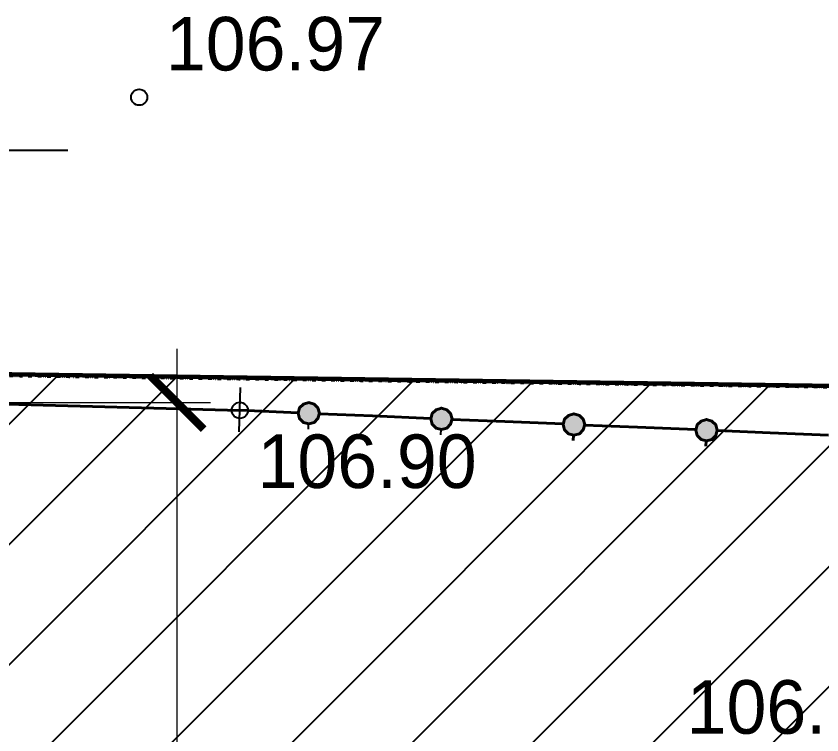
# Model space of a CAD drawing. Header units: millimetres. Extents: x 172667 to 1873135, y -274708 to 168495.
# Drawn here: x 1816278 to 1831319, y 77156 to 90574 of the extents above; entities that cross this region are included whole.
import ezdxf
from ezdxf import colors
from ezdxf.entities.mleader import LeaderData, LeaderLine
from ezdxf.enums import TextEntityAlignment as Align
from ezdxf.math import Vec2, Vec3

# ---------------------------------------------------------------- set-up
doc = ezdxf.new("R2010")
doc.units = ezdxf.units.MM
doc.linetypes.add('линия_сгиба', pattern=[1.25, 0.5, -0.25, 0, -0.25, 0, -0.25])
doc.layers.add('017 ОТВОД', color=7, linetype='13.Граница отвода', lineweight=70)
for name, color, linetype in [('_ТОПО', 253, 'Continuous'), ('SC007', 7, 'Continuous'), ('для геологии', 7, 'Continuous')]:
    doc.layers.add(name, color=color, linetype=linetype)
doc.styles.add('F2', font='', dxfattribs={"height": 0.000909972})
doc.styles.get("Standard").update_dxf_attribs({"font": '', "height": 500})
doc.styles.add('размеры', font='', dxfattribs={"width": 0.7})
doc.styles.get('F2').set_extended_font_data('D431')
doc.styles.get('Standard').set_extended_font_data('T-FLEX Type A')
doc.styles.get('размеры').set_extended_font_data('T-FLEX Type A')
doc.linetypes.add('13.Граница отвода', pattern='A,20,[14,SHAPES,S=0.01,R=0,X=0,Y=0],-2.5', length=22.5)
doc.dimstyles.new('SPDS 500', dxfattribs={"dimscale": 500, "dimtxt": 2.5, "dimasz": 2, "dimexe": 1.25, "dimexo": 0, "dimtad": 1, "dimdec": 0, "dimtxsty": 'размеры', "dimblk": 'ARCHTICK', "dimcen": 2.5, "dimdle": 2, "dimclrd": 256, "dimclre": 256, "dimclrt": 1, "dimaunit": 1, "dimadec": 0, "dimazin": 2, "dimtfac": 0.75, "dimtdec": 0, "dimtix": 1, "dimtmove": 1, "dimatfit": 3, "dimfxl": 1.25, "dimtolj": 1, "dimlwd": 20, "dimlwe": 20, "dimarcsym": 0})

# ---------------------------------------------------------------- blocks, each defined once
blk = doc.blocks.new('SYMBOL2060001')
at = {"layer": 'SC007'}
blk.add_circle((0, 0), 0.15, dxfattribs=at)
blk = doc.blocks.new('_None')
blk = doc.blocks.new('_ArchTick')
at = {"color": 0, "linetype": 'ByBlock', "const_width": 0.15}
blk.add_lwpolyline([(-0.5, -0.5), (0.5, 0.5)], dxfattribs=at)
blk = doc.blocks.new('*D278')
at = {"linetype": 'Continuous', "lineweight": 20, "transparency": 16777216}
for p, q in [((1819281, 8102), (1819281, 84363)), ((1814573, 83363), (1819906, 83363)), ((1814573, 9102), (1819906, 9102))]:
    blk.add_line(p, q, dxfattribs=at)
at = {"layer": 'Defpoints', "color": 0, "transparency": 16777216}
for p in [(1814573, 83363, 3738), (1819281, 83363), (1814573, 9102, 3738)]:
    blk.add_point(p, dxfattribs=at)
at = {"lineweight": 20, "transparency": 16777216, "xscale": 1000, "yscale": 1000, "zscale": 1000}
for p, rotation in [((1819281, 83363), 90), ((1819281, 9102), 270)]:
    blk.add_blockref('_ArchTick', p, dxfattribs=dict(at, rotation=rotation))
at = {"color": 1, "transparency": 16777216, "insert": (1818343, 46233), "char_height": 1250, "attachment_point": 5, "rotation": 90, "style": 'размеры'}
blk.add_mtext('\\A1;74300', dxfattribs=at)

msp = doc.modelspace()

# ---------------------------------------------------------------- hatches: boundary and pattern name
h = msp.add_hatch()
h.set_pattern_fill('ANSI31', color=30, scale=500)
h.paths.add_polyline_path([(1815477.8, 83886.2), (1850035.1, 83412.2), (1849138.2, 7719.4), (1815477.8, 8078.9)])
at = {"layer": '_ТОПО', "linetype": 'ByBlock', "lineweight": 40}
for points in [[(1821741.2, 82960.1), (1821841.2, 82985.1), (1821911.2, 83060.1), (1821941.2, 83160.1), (1821911.2, 83260.1), (1821841.2, 83330.1), (1821741.2, 83360.1), (1821641.2, 83330.1), (1821566.2, 83260.1), (1821541.2, 83160.1), (1821566.2, 83060.1), (1821641.2, 82985.1)], [(1824216.2, 82855.1), (1824316.2, 82880.1), (1824386.2, 82955.1), (1824416.2, 83055.1), (1824386.2, 83155.1), (1824316.2, 83225.1), (1824216.2, 83255.1), (1824116.2, 83225.1), (1824041.2, 83155.1), (1824016.2, 83055.1), (1824041.2, 82955.1), (1824116.2, 82880.1)], [(1826691.2, 82750.1), (1826791.2, 82775.1), (1826861.2, 82850.1), (1826891.2, 82950.1), (1826861.2, 83050.1), (1826791.2, 83120.1), (1826691.2, 83150.1), (1826591.2, 83120.1), (1826516.2, 83050.1), (1826491.2, 82950.1), (1826516.2, 82850.1), (1826591.2, 82775.1)], [(1829166.2, 82645.1), (1829266.2, 82670.1), (1829336.2, 82745.1), (1829366.2, 82845.1), (1829336.2, 82945.1), (1829266.2, 83015.1), (1829166.2, 83045.1), (1829066.2, 83015.1), (1828991.2, 82945.1), (1828966.2, 82845.1), (1828991.2, 82745.1), (1829066.2, 82670.1)]]:
    msp.add_hatch(color=7, dxfattribs=at).paths.add_polyline_path(points)

# ---------------------------------------------------------------- linework, layer by layer
at = {"layer": '017 ОТВОД', "color": 1, "linetype": '13.Граница отвода', "lineweight": 60, "elevation": -103056.2}
msp.add_lwpolyline([(1769145.1, 8582.2), (1770045.1, 84542.2), (1850035.1, 83412.2), (1849135.1, 7452.2)], close=True, dxfattribs=at)
at = {"layer": '017 ОТВОД', "color": 30, "linetype": 'линия_сгиба', "lineweight": 60, "ltscale": 5, "elevation": 3738.5}
msp.add_lwpolyline([(1815477.8, 83886.2), (1850035.1, 83412.2), (1849138.2, 7719.4), (1815477.8, 8078.9)], close=True, dxfattribs=at)
at = {"layer": '_ТОПО', "color": 8, "linetype": 'ByBlock', "lineweight": -2}
for p, q in [((1820443.5, 82814.3, 106888), (1820465.6, 83639, 106888)), ((1821731.2, 82960.1, 107089), (1821726.2, 82860.1, 107089)), ((1821731.2, 82960.1, 107089), (1821726.2, 82860.1, 107089)), ((1824206.2, 82855.1, 107089), (1824201.2, 82755.1, 107089)), ((1824206.2, 82855.1, 107089), (1824201.2, 82755.1, 107089))]:
    msp.add_line(p, q, dxfattribs=at)
at = {"layer": '_ТОПО', "color": 7, "linetype": 'ByBlock', "lineweight": 40}
for p, q in [((1815747.2, 83340.1, 106875), (1820454.2, 83214.1, 106901)), ((1821541.2, 83170.1, 107089), (1820456.2, 83215.1, 107089)), ((1821541.2, 83170.1, 107089), (1820456.2, 83215.1, 107089)), ((1822931.2, 83110.1, 107089), (1821941.2, 83150.1, 107089)), ((1822931.2, 83110.1, 107089), (1821941.2, 83150.1, 107089)), ((1824016.2, 83065.1, 107089), (1822931.2, 83110.1, 107089)), ((1824016.2, 83065.1, 107089), (1822931.2, 83110.1, 107089)), ((1825401.2, 83005.1, 107089), (1824411.2, 83045.1, 107089)), ((1825401.2, 83005.1, 107089), (1824411.2, 83045.1, 107089)), ((1826491.2, 82960.1, 107089), (1825401.2, 83005.1, 107089)), ((1826491.2, 82960.1, 107089), (1825401.2, 83005.1, 107089)), ((1827876.2, 82900.1, 107089), (1826886.2, 82940.1, 107089)), ((1827876.2, 82900.1, 107089), (1826886.2, 82940.1, 107089)), ((1828966.2, 82855.1, 107089), (1827876.2, 82900.1, 107089)), ((1828966.2, 82855.1, 107089), (1827876.2, 82900.1, 107089)), ((1826681.2, 82750.1, 107089), (1826676.2, 82650.1, 107089)), ((1826681.2, 82750.1, 107089), (1826676.2, 82650.1, 107089)), ((1830351.2, 82795.1, 107089), (1829361.2, 82835.1, 107089)), ((1830351.2, 82795.1, 107089), (1829361.2, 82835.1, 107089)), ((1831441.2, 82750.1, 107089), (1830351.2, 82795.1, 107089)), ((1831441.2, 82750.1, 107089), (1830351.2, 82795.1, 107089)), ((1829156.2, 82645.1, 107089), (1829151.2, 82545.1, 107089)), ((1829156.2, 82645.1, 107089), (1829151.2, 82545.1, 107089))]:
    msp.add_line(p, q, dxfattribs=at)
at = {"layer": '_ТОПО', "color": 7, "linetype": 'ByBlock', "lineweight": 40, "elevation": 107089, "flags": 128}
for points in [[(1821741.2, 82960.1), (1821841.2, 82985.1), (1821911.2, 83060.1), (1821941.2, 83160.1), (1821911.2, 83260.1), (1821841.2, 83330.1), (1821741.2, 83360.1), (1821641.2, 83330.1), (1821566.2, 83260.1), (1821541.2, 83160.1), (1821566.2, 83060.1), (1821641.2, 82985.1), (1821741.2, 82960.1)], [(1821741.2, 82960.1), (1821841.2, 82985.1), (1821911.2, 83060.1), (1821941.2, 83160.1), (1821911.2, 83260.1), (1821841.2, 83330.1), (1821741.2, 83360.1), (1821641.2, 83330.1), (1821566.2, 83260.1), (1821541.2, 83160.1), (1821566.2, 83060.1), (1821641.2, 82985.1), (1821741.2, 82960.1)], [(1824216.2, 82855.1), (1824316.2, 82880.1), (1824386.2, 82955.1), (1824416.2, 83055.1), (1824386.2, 83155.1), (1824316.2, 83225.1), (1824216.2, 83255.1), (1824116.2, 83225.1), (1824041.2, 83155.1), (1824016.2, 83055.1), (1824041.2, 82955.1), (1824116.2, 82880.1), (1824216.2, 82855.1)], [(1824216.2, 82855.1), (1824316.2, 82880.1), (1824386.2, 82955.1), (1824416.2, 83055.1), (1824386.2, 83155.1), (1824316.2, 83225.1), (1824216.2, 83255.1), (1824116.2, 83225.1), (1824041.2, 83155.1), (1824016.2, 83055.1), (1824041.2, 82955.1), (1824116.2, 82880.1), (1824216.2, 82855.1)], [(1826691.2, 82750.1), (1826791.2, 82775.1), (1826861.2, 82850.1), (1826891.2, 82950.1), (1826861.2, 83050.1), (1826791.2, 83120.1), (1826691.2, 83150.1), (1826591.2, 83120.1), (1826516.2, 83050.1), (1826491.2, 82950.1), (1826516.2, 82850.1), (1826591.2, 82775.1), (1826691.2, 82750.1)], [(1826691.2, 82750.1), (1826791.2, 82775.1), (1826861.2, 82850.1), (1826891.2, 82950.1), (1826861.2, 83050.1), (1826791.2, 83120.1), (1826691.2, 83150.1), (1826591.2, 83120.1), (1826516.2, 83050.1), (1826491.2, 82950.1), (1826516.2, 82850.1), (1826591.2, 82775.1), (1826691.2, 82750.1)], [(1829166.2, 82645.1), (1829266.2, 82670.1), (1829336.2, 82745.1), (1829366.2, 82845.1), (1829336.2, 82945.1), (1829266.2, 83015.1), (1829166.2, 83045.1), (1829066.2, 83015.1), (1828991.2, 82945.1), (1828966.2, 82845.1), (1828991.2, 82745.1), (1829066.2, 82670.1), (1829166.2, 82645.1)], [(1829166.2, 82645.1), (1829266.2, 82670.1), (1829336.2, 82745.1), (1829366.2, 82845.1), (1829336.2, 82945.1), (1829266.2, 83015.1), (1829166.2, 83045.1), (1829066.2, 83015.1), (1828991.2, 82945.1), (1828966.2, 82845.1), (1828991.2, 82745.1), (1829066.2, 82670.1), (1829166.2, 82645.1)]]:
    msp.add_lwpolyline(points, close=True, dxfattribs=at)

# ---------------------------------------------------------------- block references
at = {"layer": '_ТОПО', "color": 8, "linetype": 'ByBlock', "lineweight": -2, "xscale": 1000, "yscale": 1000, "zscale": 1000}
msp.add_blockref('SYMBOL2060001', (1818574.2, 89059.1, 106972), dxfattribs=at)
at = {"layer": '_ТОПО', "color": 7, "linetype": 'ByBlock', "lineweight": 40, "xscale": 1000, "yscale": 1000, "zscale": 1000}
msp.add_blockref('SYMBOL2060001', (1820454.2, 83214.1, 106901), dxfattribs=at)

# ---------------------------------------------------------------- texts
at = {"layer": '_ТОПО', "color": 8, "linetype": 'ByBlock', "lineweight": -2, "style": 'F2'}
for s, p in [('106.97', (1819074.2, 90059.1, 106972)), ('106.90', (1820784.2, 82264.1, 106901)), ('106.97', (1828795.2, 77677.1, 106969))]:
    msp.add_text(s, height=1000, dxfattribs=at).set_placement(p, align=Align.MIDDLE_LEFT)

# ---------------------------------------------------------------- next in the draw order: leaders
at = {"layer": 'для геологии', "linetype": 'Continuous', "lineweight": 0}
ml = msp.add_multileader_mtext('Standard', dxfattribs=at)
ml.set_content('Автомобильный кран\\P КС-5576К', color=256)
ml.set_leader_properties()
ml.set_arrow_properties(name='NONE')
ml.build(insert=Vec2(0, 0))
ml.multileader.update_dxf_attribs({"text_left_attachment_type": 6, "text_right_attachment_type": 6, "dogleg_length": 0.36, "arrow_head_size": 1000})
ctx = ml.context
ctx.base_point, ctx.char_height, ctx.arrow_head_size, ctx.landing_gap_size, ctx.plane_origin = Vec3(1800956.4, 88069.6, 105718), 1250, 1000, 90, Vec3(1804167.5, 66453.8, 105718)
ctx.left_attachment, ctx.right_attachment, ctx.text_align_type = 6, 6, 1
notes = []
notes.append((ctx, [(1, (1, 1, 0), (1799811.4, 88069.6, 105718), (1, 0), 1144.9, [(0, [(1792904.2, 67745.1, 105718)], 0, [])])]))
ctx.mtext.insert, ctx.mtext.rotation, ctx.mtext.width, ctx.mtext.alignment, ctx.mtext.flow_direction = Vec3(1807609.3, 89569.6, 105718), 6.2831853, 16036.635, 2, 5
ctx.mtext.has_bg_fill, ctx.mtext.bg_color, ctx.mtext.bg_scale_factor, ctx.mtext.bg_transparency, ctx.mtext.use_window_bg_color = 1, -1027028792, 1.5, 0, 1
for ctx, leaders in notes:
    for number, flags, end, landing, length, lines in leaders:
        leader = LeaderData()
        leader.index, (leader.has_last_leader_line, leader.has_dogleg_vector, leader.attachment_direction) = number, flags
        leader.last_leader_point, leader.dogleg_vector, leader.dogleg_length = Vec3(end), Vec3(landing), length
        for number, points, colour, breaks in lines:
            line = LeaderLine()
            line.index, line.vertices, line.color, line.breaks = number, Vec3.list(points), colors.encode_raw_color(colour), breaks
            leader.lines.append(line)
        ctx.leaders.append(leader)

# ---------------------------------------------------------------- next in the draw order: dimensions: what is measured, and where the dimension line sits
dim = msp.add_linear_dim(base=(1819280.6, 83363.2), p1=(1814573.1, 9102, 3738.5), p2=(1814573.1, 83363.2, 3738.5), angle=90, text='74300', dimstyle='SPDS 500')
dim.commit()
dim.dimension.update_dxf_attribs({"geometry": '*D278', "text_midpoint": (1818343.1, 46232.6)})

doc.saveas('drawing.dxf')
